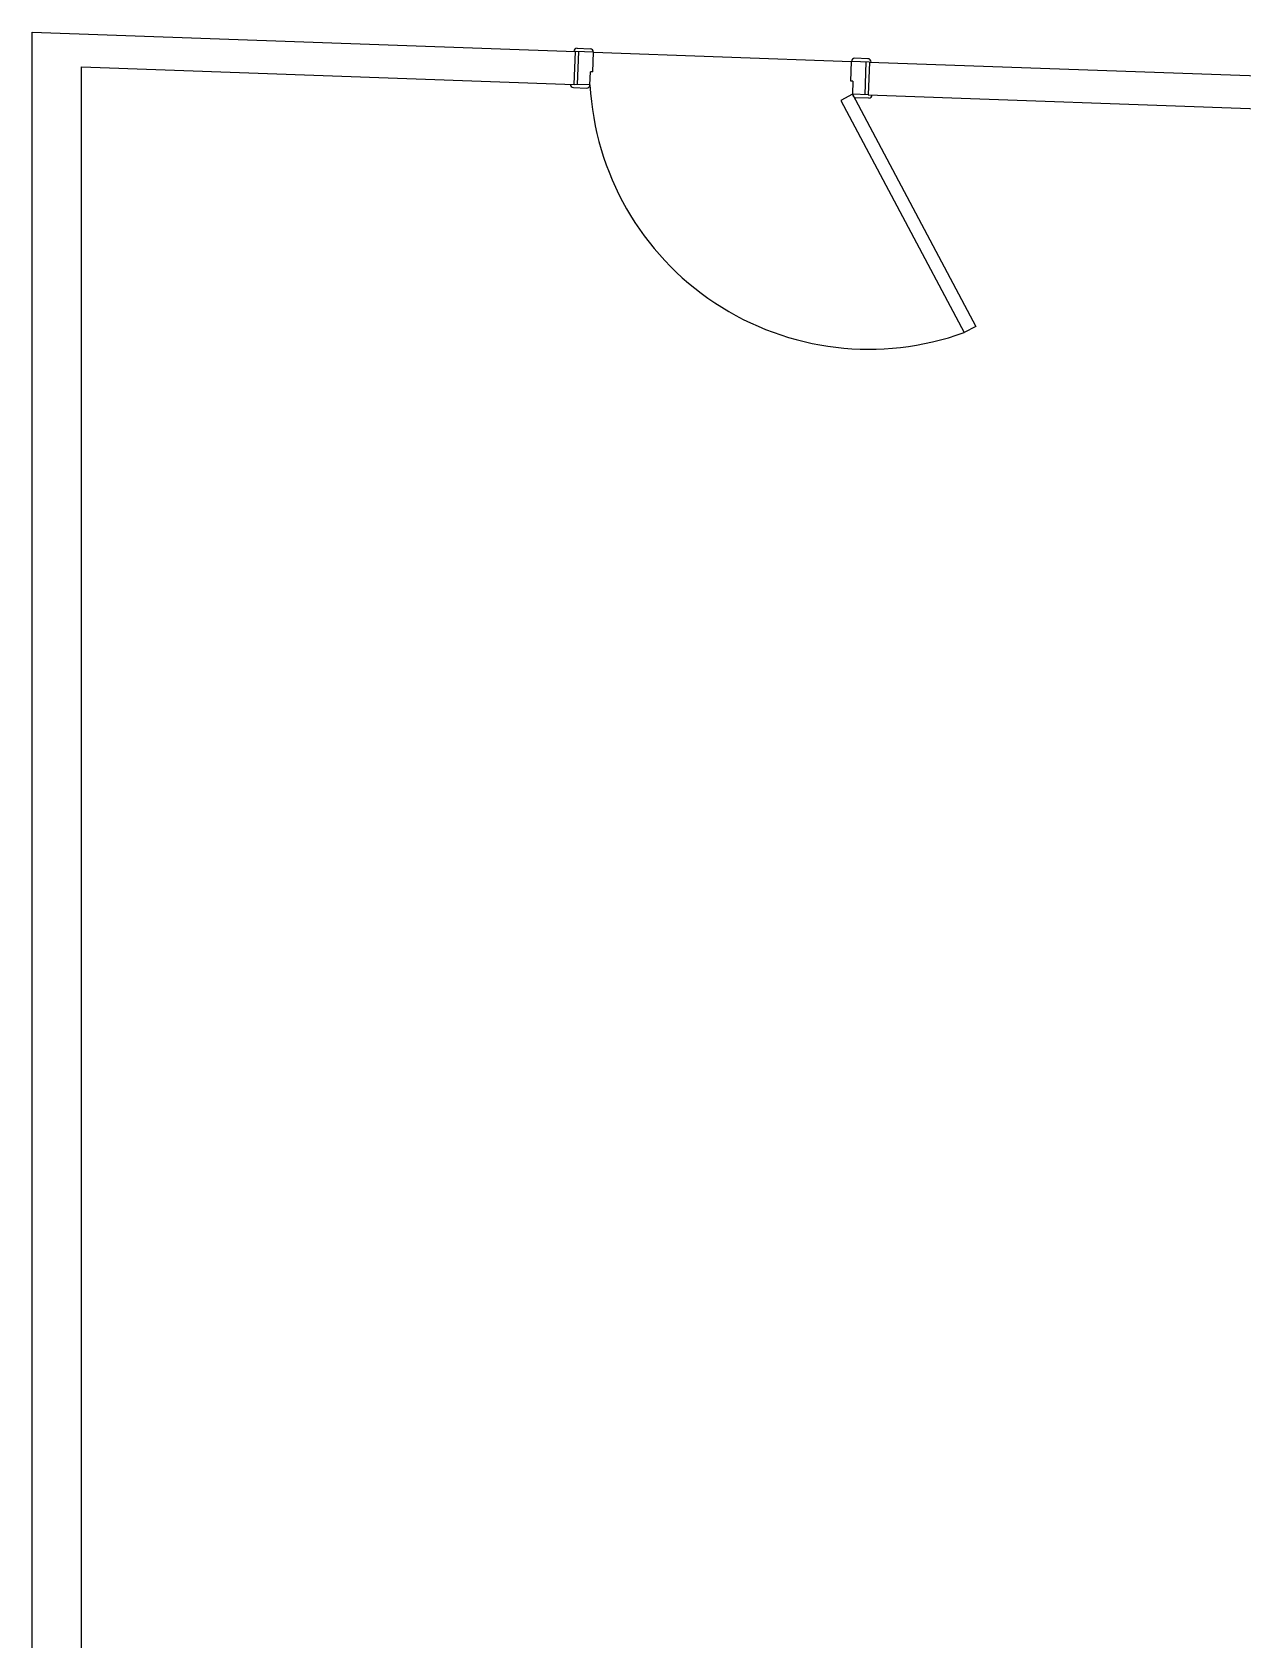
# Model space of a CAD drawing. Header units: millimetres. Extents: x 8900 to 13100, y 733 to 2933.
# Drawn here: x 10125.9 to 10494.6, y 1420.4 to 1909.9 of the extents above; entities that cross this region are included whole.
import ezdxf

# ---------------------------------------------------------------- set-up
doc = ezdxf.new("R2010")
doc.units = ezdxf.units.MM
doc.layers.add('001 - 0.050', color=1, linetype='Continuous')
doc.layers.add('002 - 0.150', color=2, linetype='Continuous')

msp = doc.modelspace()

# ---------------------------------------------------------------- linework, layer by layer
at = {"layer": '001 - 0.050'}
for p, q in [((10291.9, 1905.03), (10295.9, 1904.88)), ((10296.87, 1903.85), (10291.37, 1904.04)), ((10292.01, 1894.01), (10292.37, 1904.01)), ((10296.65, 1897.85), (10296.87, 1903.85)), ((10375.2, 1895.05), (10375.42, 1901.05)), ((10380.91, 1900.85), (10375.42, 1901.05)), ((10375.42, 1901.05), (10375.42, 1901.05)), ((10380.45, 1901.87), (10376.45, 1902.01)), ((10379.56, 1890.89), (10379.91, 1900.89)), ((10295.81, 1893.88), (10295.95, 1897.88)), ((10296.65, 1897.85), (10295.95, 1897.88)), ((10375.9, 1895.03), (10375.2, 1895.05)), ((10290.78, 1893.06), (10294.77, 1892.92)), ((10295.81, 1893.88), (10291.01, 1894.05)), ((10375.76, 1891.03), (10413.26, 1820.36)), ((10375.76, 1891.03), (10375.76, 1891.03)), ((10380.72, 1889.85), (10376.72, 1889.99)), ((10372.23, 1889.15), (10409.73, 1818.49)), ((10413.26, 1820.36), (10409.73, 1818.49))]:
    msp.add_line(p, q, dxfattribs=at)
at = {"layer": '001 - 0.050', "ltscale": 2.5}
for p, q in [((10375.9, 1895.03), (10375.76, 1891.03)), ((10375.76, 1891.03), (10372.23, 1889.15)), ((10380.56, 1890.86), (10375.76, 1891.03))]:
    msp.add_line(p, q, dxfattribs=at)
at = {"layer": '001 - 0.050'}
for centre, start, end in [((10291.87, 1904.03), 87.9571, 177.9571), ((10295.87, 1903.88), 357.9571, 87.9571), ((10376.41, 1901.01), 87.9571, 177.9571), ((10380.41, 1900.87), 357.9571, 87.9571), ((10290.81, 1894.06), 177.9571, 267.9571), ((10294.81, 1893.92), 267.9571, 357.9571), ((10376.76, 1890.99), 177.9571, 177.9571), ((10376.76, 1890.99), 177.9571, 267.9571), ((10380.76, 1890.85), 267.9571, 357.9571)]:
    msp.add_arc(centre, 1, start, end, dxfattribs=at)
at = {"layer": '001 - 0.050', "ltscale": 2.5}
msp.add_arc((10380.74, 1898.45), 85.05, 183.0805, 289.9276, dxfattribs=at)
at = {"layer": '002 - 0.150', "ltscale": 2.5}
for p, q in [((10125.94, 1057.94), (10125.94, 1909.94)), ((10125.94, 1909.94), (10291.37, 1904.04)), ((10140.94, 1074.94), (10140.94, 1899.4)), ((10140.94, 1899.4), (10291.01, 1894.05)), ((10291.01, 1894.05), (10291.37, 1904.04)), ((10296.87, 1903.85), (10375.42, 1901.05)), ((10380.91, 1900.85), (11004.53, 1878.61)), ((10380.56, 1890.86), (10540.94, 1885.14))]:
    msp.add_line(p, q, dxfattribs=at)
at = {"layer": '002 - 0.150'}
msp.add_line((10380.91, 1900.85), (10380.56, 1890.86), dxfattribs=at)

doc.saveas('drawing.dxf')
